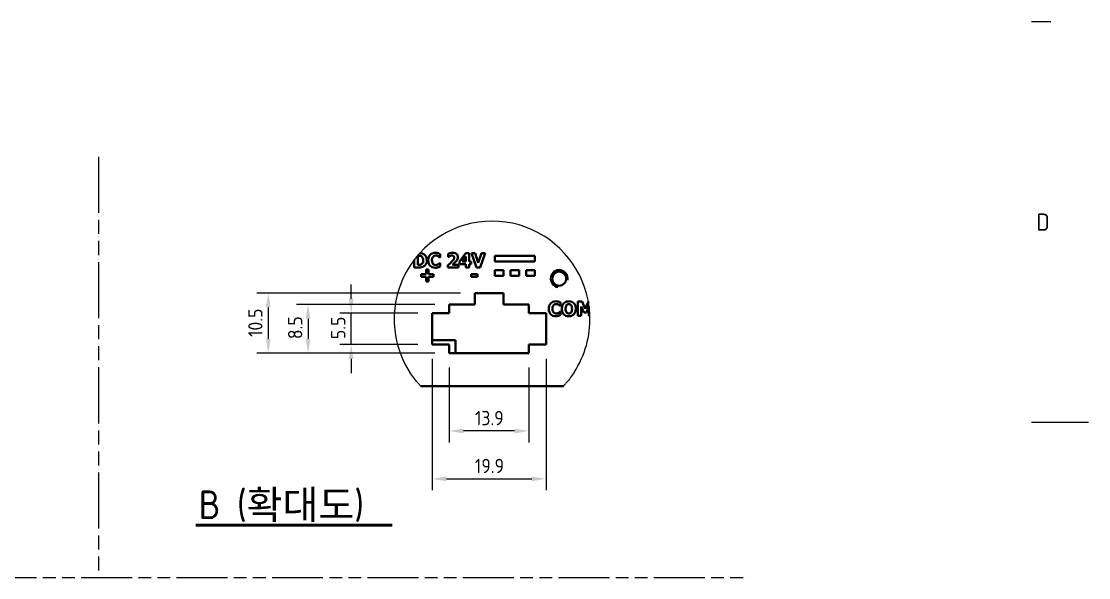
# Model space of a CAD drawing. Header units: millimetres. Extents: x 0 to 1188, y 0 to 840.
# Drawn here: x 815.4 to 1188, y 365.9 to 560 of the extents above; entities that cross this region are included whole.
import ezdxf

# ---------------------------------------------------------------- set-up
doc = ezdxf.new("R2010")
doc.units = ezdxf.units.MM
doc.header["$LTSCALE"] = 2
doc.linetypes.add('DOUBLE_DASH_CHAIN', pattern=[1.2403, 0.6614, -0.0827, 0.1654, -0.0827, 0.1654, -0.0827])
doc.layers.get('0').update_dxf_attribs({"color": 3, "lineweight": 25})
for name, color, linetype, lineweight in [('가시적인 것(ISO)', 3, 'Continuous', 40), ('가시적인 좁은 것(ISO)', 3, 'Continuous', 35), ('경계(ISO)', 7, 'Continuous', 25), ('기호(ISO)', 5, 'Continuous', 25), ('끊기 선(JIS)', 7, 'Continuous', 25), ('스케치 형상(ISO)', 3, 'Continuous', 25), ('치수(ISO)', 2, 'Continuous', 25)]:
    doc.layers.add(name, color=color, linetype=linetype, lineweight=lineweight)
doc.styles.add('문자 텍스트_PSTEK_POSCO', font='isocp.shx')
doc.styles.add('치수 텍스트_PSTEK_POSCO', font='isocp.shx')
doc.styles.add('텍스트 스타일513', font='isocp.shx')
doc.dimstyles.new('치수_PSTEK_POSCO', dxfattribs={"dimscale": 2, "dimtxt": 2.5, "dimasz": 2.5, "dimexe": 2, "dimexo": 2.5, "dimgap": 1, "dimtad": 1, "dimrnd": 1e-08, "dimdsep": 46, "dimtxsty": '치수 텍스트_PSTEK_POSCO', "dimcen": 0.09, "dimdle": 10, "dimclrd": 7, "dimclre": 7, "dimclrt": 2, "dimadec": 1, "dimazin": 2, "dimtfac": 1, "dimtmove": 0, "dimatfit": 3, "dimfxl": 0, "dimtolj": 1, "dimlwd": -1, "dimlwe": -1, "dimarcsym": 0})

# ---------------------------------------------------------------- blocks, each defined once
blk = doc.blocks.new('경계 Default Border')
at = {"layer": '경계(ISO)'}
blk.add_line((584, 280), (587.4, 280), dxfattribs=at)
at = {"layer": '경계(ISO)', "flags": 128}
blk.add_lwpolyline([(594, 210), (584, 210)], dxfattribs=at)
at = {"layer": '경계(ISO)', "color": 2, "insert": (584.88, 243.47), "char_height": 3, "attachment_point": 7, "style": '문자 텍스트_PSTEK_POSCO'}
blk.add_mtext('D', dxfattribs=at)
blk = doc.blocks.new('*D89')
at = {"layer": 'Defpoints', "color": 0}
for p in [(964.79, 444.19), (992.59, 444.19), (964.79, 417.04)]:
    blk.add_point(p, dxfattribs=at)
at = {"layer": '치수(ISO)', "color": 7}
for p, q in [((964.79, 439.19), (964.79, 413.04)), ((992.59, 439.19), (992.59, 413.04)), ((987.59, 417.04), (969.79, 417.04))]:
    blk.add_line(p, q, dxfattribs=at)
for points in [[(969.79, 417.87), (969.79, 416.21), (964.79, 417.04)], [(987.59, 417.87), (987.59, 416.21), (992.59, 417.04)]]:
    blk.add_solid(points, dxfattribs=at)
at = {"layer": '치수(ISO)', "color": 2, "insert": (973.76, 421.54), "char_height": 5, "attachment_point": 4, "style": '치수 텍스트_PSTEK_POSCO'}
blk.add_mtext('\\A1;13.9', dxfattribs=at)
blk = doc.blocks.new('*D90')
at = {"layer": 'Defpoints', "color": 0}
for p in [(958.79, 447.19), (998.59, 447.19), (998.59, 400.34)]:
    blk.add_point(p, dxfattribs=at)
at = {"layer": '치수(ISO)', "color": 7}
for p, q in [((958.79, 442.19), (958.79, 396.34)), ((998.59, 442.19), (998.59, 396.34)), ((963.79, 400.34), (993.59, 400.34))]:
    blk.add_line(p, q, dxfattribs=at)
for points in [[(963.79, 401.17), (963.79, 399.5), (958.79, 400.34)], [(993.59, 401.17), (993.59, 399.5), (998.59, 400.34)]]:
    blk.add_solid(points, dxfattribs=at)
at = {"layer": '치수(ISO)', "color": 2, "insert": (973.75, 404.84), "char_height": 5, "attachment_point": 4, "style": '치수 텍스트_PSTEK_POSCO'}
blk.add_mtext('\\A1;19.9', dxfattribs=at)
blk = doc.blocks.new('*D91')
at = {"layer": 'Defpoints', "color": 0}
for p in [(930.57, 458.19), (958.79, 458.19), (958.79, 447.19)]:
    blk.add_point(p, dxfattribs=at)
at = {"layer": '치수(ISO)', "color": 7}
for p, q in [((930.57, 463.19), (930.57, 468.19)), ((953.79, 458.19), (926.57, 458.19)), ((930.57, 447.19), (930.57, 458.19)), ((953.79, 447.19), (926.57, 447.19)), ((930.57, 442.19), (930.57, 437.19))]:
    blk.add_line(p, q, dxfattribs=at)
for points in [[(929.73, 463.19), (931.4, 463.19), (930.57, 458.19)], [(929.73, 442.19), (931.4, 442.19), (930.57, 447.19)]]:
    blk.add_solid(points, dxfattribs=at)
at = {"layer": '치수(ISO)', "color": 2, "insert": (926.07, 449.09), "char_height": 5, "attachment_point": 4, "rotation": 90, "style": '치수 텍스트_PSTEK_POSCO'}
blk.add_mtext('\\A1;5.5', dxfattribs=at)
blk = doc.blocks.new('*D92')
at = {"layer": 'Defpoints', "color": 0}
for p in [(964.79, 461.19), (915.52, 444.19), (964.79, 444.19)]:
    blk.add_point(p, dxfattribs=at)
at = {"layer": '치수(ISO)', "color": 7}
for p, q in [((959.79, 461.19), (911.52, 461.19)), ((915.52, 456.19), (915.52, 449.19)), ((959.79, 444.19), (911.52, 444.19))]:
    blk.add_line(p, q, dxfattribs=at)
for points in [[(914.69, 456.19), (916.36, 456.19), (915.52, 461.19)], [(914.69, 449.19), (916.36, 449.19), (915.52, 444.19)]]:
    blk.add_solid(points, dxfattribs=at)
at = {"layer": '치수(ISO)', "color": 2, "insert": (911.02, 449.09), "char_height": 5, "attachment_point": 4, "rotation": 90, "style": '치수 텍스트_PSTEK_POSCO'}
blk.add_mtext('\\A1;8.5', dxfattribs=at)
blk = doc.blocks.new('*D93')
at = {"layer": 'Defpoints', "color": 0}
for p in [(973.69, 465.19), (901.61, 444.19), (964.79, 444.19)]:
    blk.add_point(p, dxfattribs=at)
at = {"layer": '치수(ISO)', "color": 7}
for p, q in [((968.69, 465.19), (897.61, 465.19)), ((901.61, 460.19), (901.61, 449.19)), ((959.79, 444.19), (897.61, 444.19))]:
    blk.add_line(p, q, dxfattribs=at)
for points in [[(900.78, 460.19), (902.45, 460.19), (901.61, 465.19)], [(900.78, 449.19), (902.45, 449.19), (901.61, 444.19)]]:
    blk.add_solid(points, dxfattribs=at)
at = {"layer": '치수(ISO)', "color": 2, "insert": (897.11, 449.84), "char_height": 5, "attachment_point": 4, "rotation": 90, "style": '치수 텍스트_PSTEK_POSCO'}
blk.add_mtext('\\A1;10.5', dxfattribs=at)

msp = doc.modelspace()

# ---------------------------------------------------------------- linework, layer by layer
at = {"layer": '가시적인 것(ISO)'}
for p, q in [((953.805, 475.046), (953.805, 478.178)), ((953.805, 478.178), (953.83, 478.178)), ((961.48, 477.599), (961.605, 477.599)), ((961.605, 477.599), (961.605, 478.79)), ((964.47, 478.895), (964.47, 477.806)), ((964.47, 477.806), (964.567, 477.806)), ((970.536, 479.11), (968.372, 476.209)), ((969.308, 476.177), (970.576, 477.878)), ((971.788, 479.11), (970.536, 479.11)), ((970.576, 477.878), (970.576, 476.177)), ((971.788, 476.177), (971.788, 479.11)), ((973.85, 479.11), (972.549, 479.11)), ((972.549, 479.11), (974.267, 474.11)), ((974.94, 475.719), (973.85, 479.11)), ((976.026, 479.11), (974.94, 475.719)), ((975.576, 474.11), (977.294, 479.11)), ((977.294, 479.11), (976.026, 479.11)), ((980.689, 478.191), (980.689, 476.191)), ((994.689, 478.191), (980.689, 478.191)), ((994.689, 476.191), (994.689, 478.191)), ((952.549, 476.79), (952.549, 474.11)), ((952.549, 474.11), (954.113, 474.11)), ((953.83, 475.046), (953.805, 475.046)), ((957.608, 473.454), (956.721, 473.454)), ((956.721, 473.454), (956.721, 471.748)), ((957.608, 471.748), (957.608, 473.454)), ((961.605, 475.617), (961.492, 475.617)), ((961.605, 474.442), (961.605, 475.617)), ((964.348, 474.925), (964.348, 474.11)), ((964.348, 474.11), (968.023, 474.11)), ((968.023, 475.054), (965.904, 475.054)), ((968.023, 474.11), (968.023, 475.054)), ((968.372, 476.209), (968.372, 475.277)), ((968.372, 475.277), (970.576, 475.277)), ((970.576, 476.177), (969.308, 476.177)), ((970.576, 475.277), (970.576, 474.098)), ((970.576, 474.098), (971.788, 474.098)), ((972.464, 476.177), (971.788, 476.177)), ((971.788, 474.098), (971.788, 475.277)), ((971.788, 475.277), (972.464, 475.277)), ((972.464, 475.277), (972.464, 476.177)), ((974.267, 474.11), (975.576, 474.11)), ((980.689, 476.191), (994.689, 476.191)), ((983.689, 473.191), (980.689, 473.191)), ((980.689, 473.191), (980.689, 471.191)), ((983.689, 471.191), (983.689, 473.191)), ((986.189, 473.191), (986.189, 471.191)), ((989.189, 473.191), (986.189, 473.191)), ((989.189, 471.191), (989.189, 473.191)), ((994.689, 473.191), (991.689, 473.191)), ((991.689, 473.191), (991.689, 471.191)), ((994.689, 471.191), (994.689, 473.191)), ((956.721, 471.748), (955.003, 471.748)), ((955.003, 471.748), (955.003, 470.881)), ((955.003, 470.881), (956.721, 470.881)), ((956.721, 470.881), (956.721, 469.175)), ((959.326, 471.748), (957.608, 471.748)), ((957.608, 469.175), (957.608, 470.881)), ((957.608, 470.881), (959.326, 470.881)), ((959.326, 470.881), (959.326, 471.748)), ((974.654, 471.784), (972.43, 471.784)), ((972.43, 471.784), (972.43, 470.853)), ((972.43, 470.853), (974.654, 470.853)), ((974.654, 470.853), (974.654, 471.784)), ((980.689, 471.191), (983.689, 471.191)), ((986.189, 471.191), (989.189, 471.191)), ((991.689, 471.191), (994.689, 471.191)), ((956.721, 469.175), (957.608, 469.175)), ((973.689, 461.191), (973.689, 465.191)), ((973.689, 465.191), (983.689, 465.191)), ((983.689, 465.191), (983.689, 461.191)), ((1009.71, 462.191), (1009.71, 457.191)), ((1011.157, 462.191), (1009.71, 462.191)), ((1012.267, 459.724), (1011.157, 462.191)), ((1013.363, 462.178), (1012.267, 459.724)), ((964.789, 458.191), (964.789, 461.191)), ((964.789, 461.191), (973.689, 461.191)), ((983.689, 461.191), (992.589, 461.191)), ((992.589, 461.191), (992.589, 458.191)), ((1003.547, 460.68), (1003.673, 460.68)), ((1003.673, 458.699), (1003.559, 458.699)), ((1003.673, 460.68), (1003.673, 461.871)), ((1003.673, 457.523), (1003.673, 458.699)), ((1010.893, 457.191), (1010.893, 460.506)), ((1010.893, 460.506), (1011.801, 458.366)), ((1011.801, 458.366), (1012.66, 458.366)), ((1012.66, 458.366), (1013.568, 460.506)), ((1013.568, 460.506), (1013.568, 457.191)), ((958.789, 447.191), (958.789, 458.191)), ((958.789, 458.191), (964.789, 458.191)), ((992.589, 458.191), (998.589, 458.191)), ((998.589, 458.191), (998.589, 447.191)), ((1009.71, 457.191), (1010.893, 457.191)), ((1013.568, 457.191), (1013.893, 457.191)), ((958.789, 448.691), (966.989, 448.691)), ((964.789, 447.191), (958.789, 447.191)), ((964.789, 444.191), (964.789, 447.191)), ((966.989, 444.191), (966.989, 448.691)), ((992.589, 447.191), (992.589, 444.191)), ((998.589, 447.191), (992.589, 447.191)), ((992.589, 444.191), (964.789, 444.191)), ((1004.648, 432.691), (954.826, 432.691))]:
    msp.add_line(p, q, dxfattribs=at)
msp.add_circle((1003.189, 470.191), 2.459, dxfattribs=at)
for points, knots in [([(953.83, 478.178), (953.98, 478.178), (954.381, 478.177), (954.727, 478.143), (954.884, 478.092), (955.033, 478.012)], [-0.052097293, -0.052097293, -0.052097293, -0.052097293, -0.025331613, -0.025331613, 0, 0, 0, 0]), ([(955.949, 478.717), (955.816, 478.802), (955.677, 478.873), (955.385, 478.983), (955.237, 479.021), (954.882, 479.073), (954.679, 479.091), (954.475, 479.101)], [-0.096190368, -0.096190368, -0.096190368, -0.096190368, -0.072618911, -0.072618911, -0.049444569, -0.049444569, -0.01890777, -0.01890777, -0.01890777, -0.01890777]), ([(955.033, 478.012), (955.159, 477.94), (955.272, 477.851), (955.463, 477.632), (955.535, 477.509), (955.687, 477.135), (955.722, 476.872), (955.722, 476.614)], [-0.082191851, -0.082191851, -0.082191851, -0.082191851, -0.060476037, -0.060476037, -0.038726014, -0.038726014, 0, 0, 0, 0]), ([(957.01, 476.606), (957.01, 476.883), (956.979, 477.16), (956.815, 477.73), (956.69, 477.945), (956.413, 478.348), (956.202, 478.554), (955.949, 478.717)], [-0.098083756, -0.098083756, -0.098083756, -0.098083756, -0.073381786, -0.073381786, -0.045123352, -0.045123352, 0, 0, 0, 0]), ([(959.916, 479.207), (959.554, 479.207), (959.194, 479.153), (958.596, 478.901), (958.364, 478.743), (958.016, 478.388), (957.817, 478.148), (957.52, 477.407), (957.464, 477.006), (957.464, 476.606)], [-0.30374022, -0.30374022, -0.30374022, -0.30374022, -0.20100779, -0.20100779, -0.1197389, -0.1197389, -0.05991751, -0.05991751, 0, 0, 0, 0]), ([(958.761, 476.602), (958.761, 476.774), (958.774, 476.949), (958.846, 477.295), (958.898, 477.428), (959.011, 477.665), (959.088, 477.786), (959.186, 477.887)], [-0.056585606, -0.056585606, -0.056585606, -0.056585606, -0.039313143, -0.039313143, -0.021109177, -0.021109177, 0, 0, 0, 0]), ([(959.186, 477.887), (959.251, 477.954), (959.321, 478.016), (959.466, 478.117), (959.54, 478.157), (959.698, 478.217), (959.861, 478.271), (960.114, 478.271)], [-0.11615268, -0.11615268, -0.11615268, -0.11615268, -0.07503002, -0.07503002, -0.03804149, -0.03804149, 0, 0, 0, 0]), ([(960.908, 479.082), (960.758, 479.121), (960.605, 479.151), (960.367, 479.185), (960.193, 479.207), (959.916, 479.207)], [-0.11839992, -0.11839992, -0.11839992, -0.11839992, -0.04162901, -0.04162901, 0, 0, 0, 0]), ([(960.114, 478.271), (960.265, 478.271), (960.412, 478.247), (960.606, 478.178), (960.761, 478.122), (960.937, 478.012)], [-0.11618116, -0.11618116, -0.11618116, -0.11618116, -0.03111228, -0.03111228, 0, 0, 0, 0]), ([(961.605, 478.79), (961.505, 478.842), (961.382, 478.897), (961.217, 478.969), (961.074, 479.031), (960.908, 479.082)], [-0.069321454, -0.069321454, -0.069321454, -0.069321454, -0.025991023, -0.025991023, 0, 0, 0, 0]), ([(960.937, 478.012), (961.045, 477.947), (961.151, 477.874), (961.326, 477.729), (961.404, 477.665), (961.48, 477.599)], [-0.034098227, -0.034098227, -0.034098227, -0.034098227, -0.015096932, -0.015096932, 0, 0, 0, 0]), ([(965.997, 479.207), (965.596, 479.207), (965.261, 479.135), (964.85, 479.034), (964.624, 478.97), (964.47, 478.895)], [-0.052116711, -0.052116711, -0.052116711, -0.052116711, -0.025653338, -0.025653338, 0, 0, 0, 0]), ([(964.567, 477.806), (964.628, 477.846), (964.689, 477.887), (964.78, 477.947), (964.871, 478.008), (965.041, 478.085)], [-0.084051763, -0.084051763, -0.084051763, -0.084051763, -0.028017254, -0.028017254, 0, 0, 0, 0]), ([(965.041, 478.085), (965.153, 478.132), (965.268, 478.173), (965.436, 478.218), (965.562, 478.251), (965.746, 478.251)], [-0.092289116, -0.092289116, -0.092289116, -0.092289116, -0.027688002, -0.027688002, 0, 0, 0, 0]), ([(965.746, 478.251), (965.823, 478.251), (965.9, 478.245), (966.042, 478.218), (966.107, 478.198), (966.254, 478.129), (966.315, 478.08), (966.412, 477.98), (966.454, 477.914), (966.522, 477.743), (966.536, 477.636), (966.536, 477.53)], [-0.050785495, -0.050785495, -0.050785495, -0.050785495, -0.043392492, -0.043392492, -0.036846035, -0.036846035, -0.027713579, -0.027713579, -0.015862118, -0.015862118, 0, 0, 0, 0]), ([(966.536, 477.53), (966.536, 477.427), (966.523, 477.325), (966.467, 477.122), (966.425, 477.022), (966.296, 476.792), (966.155, 476.579), (965.839, 476.25)], [-0.16101152, -0.16101152, -0.16101152, -0.16101152, -0.11572631, -0.11572631, -0.068438, -0.068438, 0, 0, 0, 0]), ([(967.805, 477.696), (967.805, 477.82), (967.794, 477.944), (967.748, 478.176), (967.714, 478.284), (967.596, 478.54), (967.498, 478.673), (967.276, 478.876), (967.124, 478.988), (966.607, 479.174), (966.295, 479.207), (965.997, 479.207)], [-0.19815917, -0.19815917, -0.19815917, -0.19815917, -0.16282203, -0.16282203, -0.13054001, -0.13054001, -0.08229855, -0.08229855, -0.04458054, -0.04458054, 0, 0, 0, 0]), ([(966.905, 475.917), (967.376, 476.392), (967.566, 476.737), (967.755, 477.209), (967.805, 477.448), (967.805, 477.696)], [-0.076303238, -0.076303238, -0.076303238, -0.076303238, -0.03719827, -0.03719827, 0, 0, 0, 0]), ([(955.094, 475.241), (955.009, 475.187), (954.919, 475.144), (954.688, 475.068), (954.607, 475.064), (954.314, 475.049), (954.056, 475.046), (953.83, 475.046)], [-0.050818956, -0.050818956, -0.050818956, -0.050818956, -0.043872829, -0.043872829, -0.033939625, -0.033939625, 0, 0, 0, 0]), ([(954.113, 474.11), (954.453, 474.11), (954.795, 474.131), (955.418, 474.242), (955.686, 474.348), (955.933, 474.507)], [-0.094993794, -0.094993794, -0.094993794, -0.094993794, -0.044030495, -0.044030495, 0, 0, 0, 0]), ([(955.722, 476.614), (955.722, 476.425), (955.704, 476.231), (955.602, 475.831), (955.521, 475.682), (955.351, 475.44), (955.233, 475.329), (955.094, 475.241)], [-0.061225635, -0.061225635, -0.061225635, -0.061225635, -0.044432637, -0.044432637, -0.024728054, -0.024728054, 0, 0, 0, 0]), ([(955.933, 474.507), (956.126, 474.63), (956.294, 474.782), (956.545, 475.089), (956.702, 475.309), (956.954, 475.917), (957.01, 476.258), (957.01, 476.606)], [-0.16220849, -0.16220849, -0.16220849, -0.16220849, -0.09872886, -0.09872886, -0.05226786, -0.05226786, 0, 0, 0, 0]), ([(957.464, 476.606), (957.464, 476.185), (957.522, 475.757), (957.825, 475.032), (958.008, 474.808), (958.361, 474.459), (958.596, 474.306), (959.194, 474.065), (959.553, 474.013), (959.912, 474.013)], [-0.16472166, -0.16472166, -0.16472166, -0.16472166, -0.12826539, -0.12826539, -0.09671445, -0.09671445, -0.05383071, -0.05383071, 0, 0, 0, 0]), ([(959.211, 475.306), (959.14, 475.373), (959.08, 475.449), (958.97, 475.621), (958.923, 475.718), (958.843, 475.925), (958.761, 476.164), (958.761, 476.602)], [-0.18249099, -0.18249099, -0.18249099, -0.18249099, -0.12690955, -0.12690955, -0.06572229, -0.06572229, 0, 0, 0, 0]), ([(960.122, 474.949), (959.875, 474.949), (959.683, 475.015), (959.451, 475.108), (959.323, 475.196), (959.211, 475.306)], [-0.037597757, -0.037597757, -0.037597757, -0.037597757, -0.023569894, -0.023569894, 0, 0, 0, 0]), ([(959.912, 474.013), (960.105, 474.013), (960.312, 474.021), (960.621, 474.076), (960.768, 474.114), (960.912, 474.159)], [-0.04707358, -0.04707358, -0.04707358, -0.04707358, -0.02265174, -0.02265174, 0, 0, 0, 0]), ([(960.973, 475.216), (960.858, 475.14), (960.724, 475.08), (960.527, 475.007), (960.361, 474.949), (960.122, 474.949)], [-0.10539933, -0.10539933, -0.10539933, -0.10539933, -0.03588215, -0.03588215, 0, 0, 0, 0]), ([(960.912, 474.159), (961.04, 474.196), (961.165, 474.242), (961.299, 474.302), (961.451, 474.37), (961.605, 474.442)], [-0.29445155, -0.29445155, -0.29445155, -0.29445155, -0.02556648, -0.02556648, 0, 0, 0, 0]), ([(961.492, 475.617), (961.421, 475.553), (961.344, 475.486), (961.216, 475.379), (961.141, 475.316), (960.973, 475.216)], [-0.067923246, -0.067923246, -0.067923246, -0.067923246, -0.02929532, -0.02929532, 0, 0, 0, 0]), ([(965.839, 476.25), (965.635, 476.033), (965.41, 475.822), (965.014, 475.474), (964.746, 475.243), (964.348, 474.925)], [-0.17521646, -0.17521646, -0.17521646, -0.17521646, -0.07643139, -0.07643139, 0, 0, 0, 0]), ([(965.904, 475.054), (966.018, 475.142), (966.213, 475.301), (966.499, 475.534), (966.613, 475.629), (966.905, 475.917)], [-0.096065778, -0.096065778, -0.096065778, -0.096065778, -0.061507927, -0.061507927, 0, 0, 0, 0]), ([(1001.983, 462.288), (1001.621, 462.288), (1001.261, 462.234), (1000.664, 461.982), (1000.432, 461.824), (1000.084, 461.469), (999.885, 461.229), (999.588, 460.488), (999.532, 460.087), (999.532, 459.687)], [-0.30374022, -0.30374022, -0.30374022, -0.30374022, -0.20100779, -0.20100779, -0.1197389, -0.1197389, -0.05991751, -0.05991751, 0, 0, 0, 0]), ([(1002.976, 462.163), (1002.825, 462.202), (1002.672, 462.232), (1002.435, 462.266), (1002.261, 462.288), (1001.983, 462.288)], [-0.11839992, -0.11839992, -0.11839992, -0.11839992, -0.04162901, -0.04162901, 0, 0, 0, 0]), ([(1003.673, 461.871), (1003.572, 461.923), (1003.45, 461.978), (1003.285, 462.05), (1003.142, 462.112), (1002.976, 462.163)], [-0.069321454, -0.069321454, -0.069321454, -0.069321454, -0.025991023, -0.025991023, 0, 0, 0, 0]), ([(1006.542, 462.297), (1006.353, 462.297), (1006.164, 462.282), (1005.809, 462.217), (1005.644, 462.169), (1005.228, 461.993), (1005.003, 461.84), (1004.67, 461.497), (1004.475, 461.261), (1004.178, 460.511), (1004.123, 460.099), (1004.123, 459.691)], [-0.3119822, -0.3119822, -0.3119822, -0.3119822, -0.25569179, -0.25569179, -0.20406462, -0.20406462, -0.12094848, -0.12094848, -0.06115306, -0.06115306, 0, 0, 0, 0]), ([(1008.965, 459.691), (1008.965, 459.921), (1008.947, 460.153), (1008.867, 460.583), (1008.809, 460.782), (1008.578, 461.309), (1008.392, 461.528), (1008.054, 461.861), (1007.825, 462.011), (1007.242, 462.246), (1006.892, 462.297), (1006.542, 462.297)], [-0.15843163, -0.15843163, -0.15843163, -0.15843163, -0.14013872, -0.14013872, -0.12365409, -0.12365409, -0.09432906, -0.09432906, -0.052529, -0.052529, 0, 0, 0, 0]), ([(999.532, 459.687), (999.532, 459.266), (999.59, 458.838), (999.892, 458.113), (1000.076, 457.889), (1000.429, 457.54), (1000.664, 457.387), (1001.262, 457.146), (1001.62, 457.094), (1001.979, 457.094)], [-0.16472166, -0.16472166, -0.16472166, -0.16472166, -0.12826539, -0.12826539, -0.09671445, -0.09671445, -0.05383071, -0.05383071, 0, 0, 0, 0]), ([(1000.828, 459.683), (1000.828, 459.855), (1000.842, 460.03), (1000.914, 460.376), (1000.966, 460.509), (1001.079, 460.746), (1001.156, 460.867), (1001.254, 460.968)], [-0.056585606, -0.056585606, -0.056585606, -0.056585606, -0.039313143, -0.039313143, -0.021109177, -0.021109177, 0, 0, 0, 0]), ([(1001.278, 458.387), (1001.208, 458.454), (1001.148, 458.53), (1001.038, 458.702), (1000.991, 458.799), (1000.91, 459.006), (1000.828, 459.245), (1000.828, 459.683)], [-0.18249099, -0.18249099, -0.18249099, -0.18249099, -0.12690955, -0.12690955, -0.06572229, -0.06572229, 0, 0, 0, 0]), ([(1001.254, 460.968), (1001.318, 461.035), (1001.389, 461.097), (1001.534, 461.198), (1001.607, 461.238), (1001.766, 461.298), (1001.928, 461.353), (1002.182, 461.353)], [-0.11615268, -0.11615268, -0.11615268, -0.11615268, -0.07503002, -0.07503002, -0.03804149, -0.03804149, 0, 0, 0, 0]), ([(1002.19, 458.03), (1001.942, 458.03), (1001.751, 458.096), (1001.518, 458.189), (1001.391, 458.277), (1001.278, 458.387)], [-0.037597757, -0.037597757, -0.037597757, -0.037597757, -0.023569894, -0.023569894, 0, 0, 0, 0]), ([(1002.182, 461.353), (1002.333, 461.353), (1002.48, 461.329), (1002.673, 461.259), (1002.829, 461.203), (1003.004, 461.093)], [-0.11618116, -0.11618116, -0.11618116, -0.11618116, -0.03111228, -0.03111228, 0, 0, 0, 0]), ([(1003.041, 458.297), (1002.925, 458.221), (1002.792, 458.161), (1002.595, 458.088), (1002.429, 458.03), (1002.19, 458.03)], [-0.10539933, -0.10539933, -0.10539933, -0.10539933, -0.03588215, -0.03588215, 0, 0, 0, 0]), ([(1003.004, 461.093), (1003.113, 461.028), (1003.219, 460.955), (1003.394, 460.81), (1003.471, 460.746), (1003.547, 460.68)], [-0.034098227, -0.034098227, -0.034098227, -0.034098227, -0.015096932, -0.015096932, 0, 0, 0, 0]), ([(1003.559, 458.699), (1003.489, 458.634), (1003.411, 458.567), (1003.283, 458.46), (1003.209, 458.397), (1003.041, 458.297)], [-0.067923246, -0.067923246, -0.067923246, -0.067923246, -0.02929532, -0.02929532, 0, 0, 0, 0]), ([(1004.123, 459.691), (1004.123, 459.458), (1004.141, 459.224), (1004.224, 458.789), (1004.284, 458.587), (1004.509, 458.086), (1004.685, 457.866), (1005.038, 457.517), (1005.265, 457.369), (1005.845, 457.136), (1006.193, 457.086), (1006.542, 457.086)], [-0.16986997, -0.16986997, -0.16986997, -0.16986997, -0.14717996, -0.14717996, -0.12667632, -0.12667632, -0.09369008, -0.09369008, -0.05226761, -0.05226761, 0, 0, 0, 0]), ([(1005.419, 459.691), (1005.419, 460.064), (1005.469, 460.352), (1005.61, 460.733), (1005.676, 460.865), (1005.764, 460.976)], [-0.060960385, -0.060960385, -0.060960385, -0.060960385, -0.021257105, -0.021257105, 0, 0, 0, 0]), ([(1005.76, 458.415), (1005.621, 458.596), (1005.548, 458.801), (1005.442, 459.153), (1005.419, 459.423), (1005.419, 459.691)], [-0.062245449, -0.062245449, -0.062245449, -0.062245449, -0.040216392, -0.040216392, 0, 0, 0, 0]), ([(1006.546, 458.03), (1006.458, 458.03), (1006.371, 458.041), (1006.234, 458.076), (1006.137, 458.104), (1005.928, 458.226), (1005.837, 458.314), (1005.76, 458.415)], [-0.065207192, -0.065207192, -0.065207192, -0.065207192, -0.036414089, -0.036414089, -0.018999284, -0.018999284, 0, 0, 0, 0]), ([(1005.764, 460.976), (1005.819, 461.043), (1005.881, 461.107), (1006.032, 461.227), (1006.1, 461.259), (1006.272, 461.33), (1006.407, 461.353), (1006.546, 461.353)], [-0.033745602, -0.033745602, -0.033745602, -0.033745602, -0.027859865, -0.027859865, -0.020760506, -0.020760506, 0, 0, 0, 0]), ([(1006.542, 457.086), (1006.731, 457.086), (1006.921, 457.101), (1007.277, 457.167), (1007.444, 457.215), (1007.863, 457.392), (1008.091, 457.548), (1008.445, 457.912), (1008.625, 458.147), (1008.91, 458.871), (1008.965, 459.284), (1008.965, 459.691)], [-0.27426159, -0.27426159, -0.27426159, -0.27426159, -0.22796139, -0.22796139, -0.18546006, -0.18546006, -0.11663994, -0.11663994, -0.06110142, -0.06110142, 0, 0, 0, 0]), ([(1006.546, 461.353), (1006.633, 461.353), (1006.719, 461.342), (1006.882, 461.3), (1006.968, 461.269), (1007.159, 461.157), (1007.251, 461.068), (1007.328, 460.968)], [-0.048608669, -0.048608669, -0.048608669, -0.048608669, -0.033245408, -0.033245408, -0.019042774, -0.019042774, 0, 0, 0, 0]), ([(1007.332, 458.423), (1007.28, 458.353), (1007.22, 458.289), (1007.077, 458.175), (1007.005, 458.137), (1006.813, 458.057), (1006.682, 458.03), (1006.546, 458.03)], [-0.041026767, -0.041026767, -0.041026767, -0.041026767, -0.031197954, -0.031197954, -0.020428517, -0.020428517, 0, 0, 0, 0]), ([(1007.328, 460.968), (1007.483, 460.773), (1007.552, 460.542), (1007.647, 460.214), (1007.668, 459.942), (1007.668, 459.691)], [-0.051023414, -0.051023414, -0.051023414, -0.051023414, -0.03754554, -0.03754554, 0, 0, 0, 0]), ([(1007.668, 459.691), (1007.668, 459.248), (1007.61, 459.028), (1007.526, 458.749), (1007.445, 458.576), (1007.332, 458.423)], [-0.043717569, -0.043717569, -0.043717569, -0.043717569, -0.028642179, -0.028642179, 0, 0, 0, 0]), ([(1001.979, 457.094), (1002.172, 457.094), (1002.38, 457.102), (1002.689, 457.157), (1002.836, 457.195), (1002.98, 457.24)], [-0.04707358, -0.04707358, -0.04707358, -0.04707358, -0.02265174, -0.02265174, 0, 0, 0, 0]), ([(1002.98, 457.24), (1003.108, 457.277), (1003.233, 457.323), (1003.366, 457.383), (1003.519, 457.451), (1003.673, 457.523)], [-0.29445155, -0.29445155, -0.29445155, -0.29445155, -0.02556648, -0.02556648, 0, 0, 0, 0])]:
    msp.add_open_spline(points, degree=3, knots=knots, dxfattribs=at)
at = {"layer": '가시적인 좁은 것(ISO)'}
msp.add_arc((1003.189, 470.191), 3, 350, 260, dxfattribs=at)
at = {"layer": '기호(ISO)', "color": 7, "lineweight": 50}
msp.add_line((876.284, 384.112), (944.818, 384.112), dxfattribs=at)
at = {"layer": '끊기 선(JIS)'}
for start, end in [(10.27007, 137.66333), (137.66333, 142.70851), (142.70851, 212.96367), (1.85418, 10.27007), (327.03633, 1.85418)]:
    msp.add_arc((979.737, 456.086), 34.174, start, end, dxfattribs=at)
for points, knots in [([(954.826, 432.691), (954.779, 432.74), (954.71, 432.813), (954.299, 433.263), (954.006, 433.591), (953.326, 434.391), (952.871, 434.95), (951.948, 436.181), (951.479, 436.852), (951.064, 437.491)], [0.79906698, 0.79906698, 0.79906698, 0.79906698, 0.8899898, 0.8899898, 0.98091263, 0.98091263, 1.09525505, 1.09525505, 1.20959748, 1.20959748, 1.20959748, 1.20959748]), ([(1008.409, 437.491), (1007.995, 436.852), (1007.526, 436.181), (1006.602, 434.95), (1006.148, 434.391), (1005.467, 433.591), (1005.175, 433.263), (1004.764, 432.813), (1004.694, 432.74), (1004.648, 432.691)], [0.38827637, 0.38827637, 0.38827637, 0.38827637, 0.5026188, 0.5026188, 0.61696122, 0.61696122, 0.70788405, 0.70788405, 0.79880687, 0.79880687, 0.79880687, 0.79880687])]:
    msp.add_open_spline(points, degree=3, knots=knots, dxfattribs=at)
at = {"layer": '스케치 형상(ISO)', "color": 6, "linetype": 'DOUBLE_DASH_CHAIN', "ltscale": 14.801852}
msp.add_line((842.316, 512.722), (842.316, 365.852), dxfattribs=at)
at = {"layer": '스케치 형상(ISO)', "color": 6, "linetype": 'DOUBLE_DASH_CHAIN', "ltscale": 13.43326}
msp.add_line((436.439, 365.852), (1069.568, 365.852), dxfattribs=at)

# ---------------------------------------------------------------- block references
at = {"xscale": 2, "yscale": 2, "zscale": 2}
msp.add_blockref('경계 Default Border', (0, 0), dxfattribs=at)

# ---------------------------------------------------------------- texts
at = {"layer": '기호(ISO)', "color": 7, "insert": (877.324, 385.218), "char_height": 10, "attachment_point": 7, "style": '텍스트 스타일513'}
msp.add_mtext('B (확대도)', dxfattribs=at)

# ---------------------------------------------------------------- dimensions: what is measured, and where the dimension line sits
at = {"layer": '치수(ISO)', "color": 7}
for base, p1, p2, angle, override, picture, middle in [((930.567, 458.191), (958.789, 447.191), (958.789, 458.191), 90, {"dimdec": 2, "dimlfac": 0.5, "dimtp": 0, "dimtm": 0, "dimtdec": 2, "dimtofl": 1, "dimatfit": 1}, '*D91', (930.567, 452.691)), ((901.614, 444.191), (973.689, 465.191), (964.789, 444.191), 270, {"dimdec": 2, "dimlfac": 0.5, "dimtp": 0, "dimtm": 0, "dimtdec": 2, "dimtofl": 0, "dimatfit": 1}, '*D93', (901.614, 454.691)), ((915.522, 444.191), (964.789, 461.191), (964.789, 444.191), 90, {"dimdec": 2, "dimlfac": 0.5, "dimtp": 0, "dimtm": 0, "dimtdec": 2, "dimtofl": 0, "dimatfit": 1}, '*D92', (915.522, 452.691)), ((998.589, 400.338), (958.789, 447.191), (998.589, 447.191), 180, {"dimdec": 2, "dimlfac": 0.5, "dimtp": 0, "dimtm": 0, "dimtdec": 2, "dimtofl": 0, "dimatfit": 1}, '*D90', (978.689, 400.338)), ((964.789, 417.041), (992.589, 444.191), (964.789, 444.191), 180, {"dimdec": 2, "dimlfac": 0.5, "dimtp": 0, "dimtm": 0, "dimtdec": 2, "dimtofl": 0, "dimatfit": 1}, '*D89', (978.689, 417.041))]:
    dim = msp.add_linear_dim(base=base, p1=p1, p2=p2, angle=angle, dimstyle='치수_PSTEK_POSCO', override=override, dxfattribs=at)
    dim.commit()
    dim.dimension.update_dxf_attribs({"geometry": picture, "text_midpoint": middle, "dimtype": 160})

doc.saveas('drawing.dxf')
